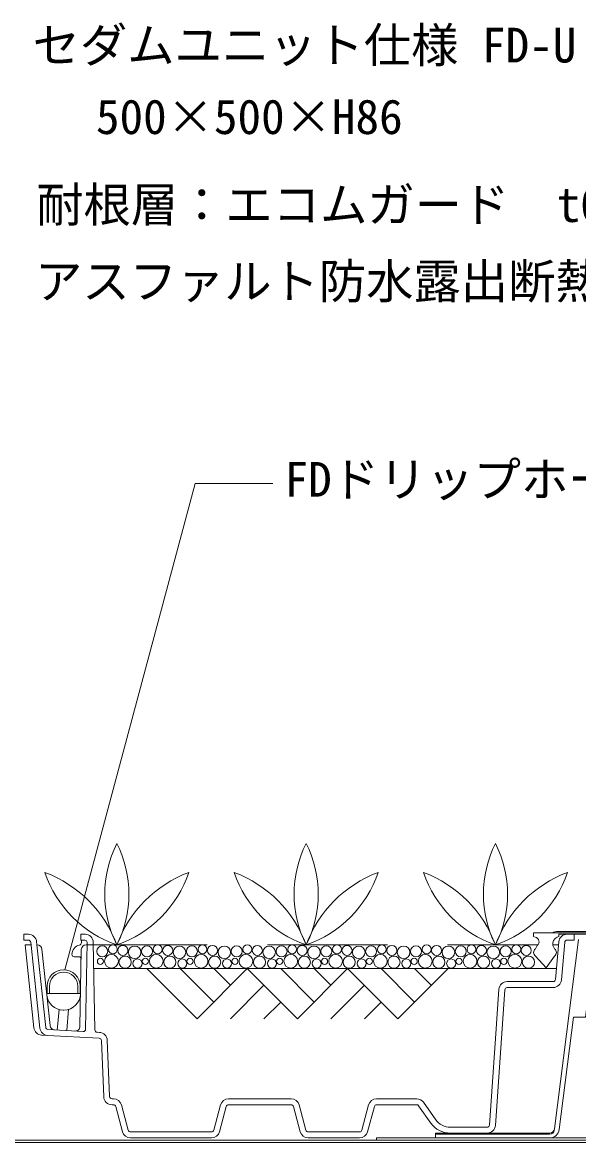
# Model space of a CAD drawing. Units: millimetres, scale not verified. Extents: x -1485 to 1485, y -1050 to 1050.
# Drawn here: x 239.1 to 474.2, y -233.9 to 239.3 of the extents above; entities that cross this region are included whole.
import ezdxf
from ezdxf.enums import TextEntityAlignment as Align

# ---------------------------------------------------------------- set-up
doc = ezdxf.new("R2010")
doc.units = ezdxf.units.MM
doc.header["$LTSCALE"] = 4
doc.linetypes.add('USER1', pattern=[19.05, 12.7, -6.35])
for name, color, linetype, lineweight in [('0-3_KUTAI', 3, 'Continuous', 18), ('0-4_BOUSUI', 1, 'Continuous', 18), ('0-7_KANAMONO', 4, 'Continuous', 18), ('0-9_MOJI', 7, 'Continuous', 18), ('0-A_ecom', 7, 'Continuous', 18), ('0-B_GREEN', 3, 'Continuous', 18)]:
    doc.layers.add(name, color=color, linetype=linetype, lineweight=lineweight)
doc.styles.add('ＭＳ ゴシック', font='')
doc.styles.get('ＭＳ ゴシック').set_extended_font_data('MS Gothic')

msp = doc.modelspace()

# ---------------------------------------------------------------- linework, layer by layer
at = {"layer": '0-3_KUTAI'}
msp.add_line((659.413, -233.857), (-739.937, -233.857), dxfattribs=at)
at = {"layer": '0-4_BOUSUI'}
msp.add_line((659.413, -233.857), (-739.937, -233.857), dxfattribs=at)
msp.add_lwpolyline([(388.737, -231.857), (588.737, -231.857), (588.737, -232.857), (388.737, -232.857)], close=True, dxfattribs=at)
at = {"layer": '0-7_KANAMONO'}
for p, q in [((512.071, -144.657), (465.402, -144.657)), ((456.687, -150.611), (455.898, -152.003)), ((464.007, -152.003), (463.217, -150.611)), ((262.497, -170.855), (262.497, -167.855)), ((263.497, -170.855), (263.497, -167.855))]:
    msp.add_line(p, q, dxfattribs=at)
for points in [[(521.635, -147.099), (522.343, -146.757), (522.343, -145.257), (455.13, -145.257), (455.13, -146.757), (455.838, -147.099)], [(465.067, -147.099), (465.775, -146.757), (465.775, -145.857), (511.699, -145.857)], [(455.976, -155.171), (460.452, -160.057), (463.928, -155.171)], [(249.494, -167.855), (249.494, -170.855), (263.497, -170.855)], [(250.494, -167.855), (250.494, -170.855), (262.497, -170.855)]]:
    msp.add_lwpolyline(points, dxfattribs=at)
for centre, radius, start, end in [((465.402, -150.165), 5.508, 90, 116.99147), ((455.428, -149.057), 2, 309.01589, 78.18299), ((466.469, -150.08), 3.294, 115.18273, 189.26669), ((457.157, -153.557), 2, 129.0159, 233.82139), ((462.748, -153.557), 2, 306.17861, 50.9841), ((256.495, -167.855), 7.002, 0, 180), ((256.495, -167.855), 6.002, 0, 180)]:
    msp.add_arc(centre, radius, start, end, dxfattribs=at)
at = {"layer": '0-9_MOJI'}
for p, q in [((257.06, -160.876), (312.1, 44.537)), ((312.1, 44.537), (344.873, 44.537))]:
    msp.add_line(p, q, dxfattribs=at)
at = {"layer": '0-A_ecom'}
for p, q in [((471.237, -145.857), (472.237, -145.857)), ((246.45, -185.473), (242.61, -149.251)), ((264.016, -149.47), (264.036, -148.357)), ((265.787, -185.946), (266.425, -149.374)), ((265.966, -150.357), (266.408, -150.357)), ((269.047, -149.296), (269.692, -186.274)), ((464.419, -164.943), (465.79, -149.056)), ((468.281, -149.271), (466.91, -165.158)), ((472.237, -148.357), (469.277, -148.357)), ((247.326, -152.146), (250.753, -184.47)), ((262.896, -155.357), (260.992, -155.357)), ((263.4, -184.774), (263.967, -152.322)), ((269.24, -160.357), (464.815, -160.357)), ((291.682, -160.357), (312.895, -181.57)), ((305.824, -160.357), (319.966, -174.499)), ((334.108, -160.357), (312.895, -181.57)), ((319.966, -160.357), (327.037, -167.428)), ((334.108, -160.357), (355.322, -181.57)), ((348.251, -160.357), (362.393, -174.499)), ((376.535, -160.357), (355.322, -181.57)), ((362.393, -160.357), (369.464, -167.428)), ((376.535, -160.357), (397.748, -181.57)), ((390.677, -160.357), (404.819, -174.499)), ((418.961, -160.357), (397.748, -181.57)), ((404.819, -160.357), (411.89, -167.428)), ((341.179, -167.428), (327.037, -181.57)), ((383.606, -167.428), (369.464, -181.57)), ((442.972, -169.287), (438.964, -226.601)), ((443.97, -165.857), (463.423, -165.857)), ((348.25, -174.499), (341.179, -181.57)), ((390.677, -174.499), (383.606, -181.57)), ((254.594, -177.633), (253.829, -186.322)), ((256.349, -177.857), (256.642, -177.857)), ((257.833, -186.544), (258.631, -177.474)), ((249.737, -188.599), (247.208, -188.459)), ((271.502, -189.806), (249.737, -188.599)), ((249.875, -186.103), (264.732, -186.927)), ((270.637, -187.255), (271.641, -187.31)), ((273.461, -214.506), (272.446, -190.762)), ((274.943, -190.655), (275.959, -214.399)), ((276.958, -215.357), (277.545, -215.357)), ((326.204, -215.357), (352.669, -215.357)), ((388.804, -215.357), (405.72, -215.357)), ((408.576, -216.834), (413.788, -224.192)), ((277.545, -217.857), (276.958, -217.857)), ((281.368, -229.263), (278.511, -218.598)), ((280.925, -217.951), (283.783, -228.615)), ((319.966, -228.615), (322.823, -217.951)), ((325.238, -218.598), (322.38, -229.263)), ((352.669, -217.857), (326.204, -217.857)), ((356.493, -229.263), (353.635, -218.598)), ((356.05, -217.951), (358.908, -228.615)), ((382.566, -228.615), (385.423, -217.951)), ((387.838, -218.598), (384.98, -229.263)), ((405.72, -217.857), (388.804, -217.857)), ((411.748, -225.637), (406.536, -218.279)), ((284.749, -229.357), (319, -229.357)), ((359.874, -229.357), (381.6, -229.357)), ((419.908, -227.357), (435.473, -227.357)), ((435.473, -229.857), (419.908, -229.857)), ((319, -231.857), (284.749, -231.857)), ((381.6, -231.857), (359.874, -231.857))]:
    msp.add_line(p, q, dxfattribs=at)
at = {"layer": '0-A_ecom', "color": 3, "linetype": 'USER1'}
for p, q in [((266.408, -150.357), (456.948, -150.357)), ((463.186, -150.357), (465.678, -150.357))]:
    msp.add_line(p, q, dxfattribs=at)
at = {"layer": '0-A_ecom', "color": 150}
for p, q in [((474.158, -148.041), (463.959, -228.109)), ((413.737, -230.357), (461.912, -230.357)), ((463.896, -228.609), (463.959, -228.109))]:
    msp.add_line(p, q, dxfattribs=at)
at = {"layer": '0-A_ecom', "color": 1}
for p, q in [((563.737, -232.857), (-361.263, -232.857)), ((659.413, -232.857), (-311.263, -232.857))]:
    msp.add_line(p, q, dxfattribs=at)
at = {"layer": '0-A_ecom'}
for points in [[(241.616, -148.357), (239.737, -148.357), (239.737, -145.857), (241.616, -145.857)], [(265.425, -148.357), (263.774, -148.357), (263.774, -145.857), (265.547, -145.857)], [(469.277, -145.857), (472.237, -145.857), (472.237, -148.357)], [(243.921, -185.333), (240.214, -150.357), (242.728, -150.357)], [(245.097, -148.988), (245.242, -150.357), (248.936, -185.21)], [(436.47, -226.426), (439.307, -185.857), (440.478, -169.113)], [(463.423, -168.357), (454.989, -168.357), (443.97, -168.357)]]:
    msp.add_lwpolyline(points, dxfattribs=at)
at = {"layer": '0-A_ecom', "color": 150}
for points in [[(465.943, -228.362), (471.994, -180.857), (477.035, -180.857), (480.729, -151.857), (486.983, -151.857)], [(461.975, -229.857), (413.737, -229.857), (413.737, -231.857), (461.975, -231.857)]]:
    msp.add_lwpolyline(points, dxfattribs=at)
at = {"layer": '0-A_ecom'}
for centre, radius in [((272.82, -153.089), 2.322), ((277.325, -152.249), 1.865), ((281.544, -152.688), 2.127), ((286.54, -153.499), 2.658), ((291.763, -153.089), 2.322), ((296.268, -152.249), 1.865), ((300.487, -152.688), 2.127), ((305.482, -153.499), 2.658), ((310.706, -153.089), 2.322), ((315.21, -152.249), 1.865), ((319.429, -152.688), 2.127), ((324.425, -153.499), 2.658), ((329.648, -153.089), 2.322), ((334.153, -152.249), 1.865), ((338.372, -152.688), 2.127), ((343.368, -153.499), 2.658), ((348.591, -153.089), 2.322), ((353.096, -152.249), 1.865), ((357.315, -152.688), 2.127), ((362.311, -153.499), 2.658), ((367.534, -153.089), 2.322), ((372.039, -152.249), 1.865), ((376.258, -152.688), 2.127), ((381.253, -153.499), 2.658), ((386.477, -153.089), 2.322), ((390.981, -152.249), 1.865), ((395.2, -152.688), 2.127), ((400.196, -153.499), 2.658), ((405.419, -153.089), 2.322), ((409.924, -152.249), 1.865), ((414.143, -152.688), 2.127), ((419.139, -153.499), 2.658), ((424.362, -153.089), 2.322), ((428.867, -152.249), 1.865), ((433.086, -152.688), 2.127), ((438.082, -153.499), 2.658), ((443.305, -153.089), 2.322), ((447.81, -152.249), 1.865), ((452.029, -152.688), 2.127), ((272.06, -157.289), 1.311), ((276.724, -157.271), 2.903), ((282.46, -157.631), 2.579), ((291.003, -157.289), 1.311), ((295.666, -157.271), 2.903), ((301.402, -157.631), 2.579), ((309.946, -157.289), 1.311), ((314.609, -157.271), 2.903), ((320.345, -157.631), 2.579), ((328.888, -157.289), 1.311), ((333.552, -157.271), 2.903), ((339.288, -157.631), 2.579), ((347.831, -157.289), 1.311), ((352.495, -157.271), 2.903), ((358.231, -157.631), 2.579), ((366.774, -157.289), 1.311), ((371.437, -157.271), 2.903), ((377.173, -157.631), 2.579), ((385.717, -157.289), 1.311), ((390.38, -157.271), 2.903), ((396.116, -157.631), 2.579), ((404.659, -157.289), 1.311), ((409.323, -157.271), 2.903), ((415.059, -157.631), 2.579), ((423.602, -157.289), 1.311), ((428.266, -157.271), 2.903), ((434.002, -157.631), 2.579), ((442.545, -157.289), 1.311), ((447.208, -157.271), 2.903), ((452.944, -157.631), 2.579), ((287.712, -158.231), 1.925), ((306.655, -158.231), 1.925), ((325.598, -158.231), 1.925), ((344.54, -158.231), 1.925), ((363.483, -158.231), 1.925), ((382.426, -158.231), 1.925), ((401.369, -158.231), 1.925), ((420.311, -158.231), 1.925), ((439.254, -158.231), 1.925)]:
    msp.add_circle(centre, radius, dxfattribs=at)
for centre, radius, start, end in [((241.616, -149.357), 3.5, 6.05049, 90), ((265.547, -149.357), 3.5, 0.99999, 90), ((469.277, -149.357), 3.5, 90, 175.06815), ((241.616, -149.357), 1, 6.05077, 90), ((245.337, -152.357), 2, 6.05077, 90), ((263.992, -154.357), 4, 101.2808, 180), ((263.016, -149.453), 1, 281.13827, 358.99986), ((265.966, -152.357), 2, 90, 178.99999), ((265.425, -149.357), 1, 359.00001, 90), ((469.277, -149.357), 1, 90, 175.06819), ((260.992, -154.357), 1, 180, 270), ((262.896, -156.357), 1, 359, 90), ((463.423, -164.857), 1, 270, 355.06815), ((463.423, -164.857), 3.5, 270, 355.06819), ((443.97, -169.357), 3.5, 90, 175.99999), ((443.97, -169.357), 1, 90, 176), ((256.349, -170.857), 7, 186.05076, 270), ((256.642, -170.857), 7, 270, 359), ((252.742, -184.259), 2, 186.05077, 266.82483), ((247.402, -184.964), 3.5, 186.05076, 266.82481), ((249.931, -185.104), 3.5, 186.05077, 266.82481), ((249.931, -185.104), 1, 186.05077, 266.82483), ((261.4, -184.739), 2, 266.82483, 358.99999), ((264.787, -185.929), 1, 266.82483, 359.00001), ((270.692, -186.256), 1, 180.99999, 266.82497), ((271.447, -190.805), 3.5, 2.44878, 86.82497), ((271.447, -190.805), 1, 2.44878, 86.82481), ((276.958, -214.357), 3.5, 182.44878, 270), ((276.958, -214.357), 1, 182.44878, 270), ((277.545, -218.857), 3.5, 15.00004, 90), ((326.204, -218.857), 3.5, 90, 164.99996), ((352.669, -218.857), 3.5, 15.00004, 90), ((388.804, -218.857), 3.5, 90, 164.99996), ((405.72, -218.857), 3.5, 35.31126, 90), ((277.545, -218.857), 1, 14.99997, 90), ((326.204, -218.857), 1, 90, 165.00003), ((352.669, -218.857), 1, 14.99997, 90), ((388.804, -218.857), 1, 90, 165.00003), ((405.72, -218.857), 1, 35.31121, 90), ((419.908, -219.857), 10, 215.31121, 270), ((419.908, -219.857), 7.5, 215.31126, 270), ((435.473, -226.357), 1, 270, 356.00001), ((435.473, -226.357), 3.5, 270, 356), ((284.749, -228.357), 3.5, 194.99997, 270), ((284.749, -228.357), 1, 195.00004, 270), ((319, -228.357), 1, 270, 344.99996), ((319, -228.357), 3.5, 270, 345.00003), ((359.874, -228.357), 3.5, 194.99997, 270), ((359.874, -228.357), 1, 195.00004, 270), ((381.6, -228.357), 1, 270, 344.99996), ((381.6, -228.357), 3.5, 270, 345.00003)]:
    msp.add_arc(centre, radius, start, end, dxfattribs=at)
at = {"layer": '0-A_ecom', "color": 150}
for centre, radius in [((461.912, -228.357), 2), ((461.975, -227.857), 2), ((461.975, -227.857), 4)]:
    msp.add_arc(centre, radius, 270, 352.7407, dxfattribs=at)
at = {"layer": '0-B_GREEN'}
for centre, radius, start, end in [((321.226, -128.964), 47.326, 153.12829, 206.87401), ((236.796, -128.964), 47.326, 333.12599, 26.87171), ((401.226, -128.964), 47.326, 153.12829, 206.87401), ((316.796, -128.964), 47.326, 333.12599, 26.87171), ((481.226, -128.964), 47.326, 153.12829, 206.87401), ((396.796, -128.964), 47.326, 333.12599, 26.87171), ((230.316, -168.332), 51.907, 20.26163, 69.3585), ((294.759, -104.316), 48.659, 198.50209, 251.11695), ((327.706, -168.332), 51.907, 110.6415, 159.73837), ((263.263, -104.316), 48.659, 288.88305, 341.49791), ((310.316, -168.332), 51.907, 20.26163, 69.3585), ((374.759, -104.316), 48.659, 198.50209, 251.11695), ((407.706, -168.332), 51.907, 110.6415, 159.73837), ((343.263, -104.316), 48.659, 288.88305, 341.49791), ((390.316, -168.332), 51.907, 20.26163, 69.3585), ((454.759, -104.316), 48.659, 198.50209, 251.11695), ((487.706, -168.332), 51.907, 110.6415, 159.73837), ((423.263, -104.316), 48.659, 288.88305, 341.49791)]:
    msp.add_arc(centre, radius, start, end, dxfattribs=at)

# ---------------------------------------------------------------- texts
at = {"layer": '0-9_MOJI', "style": 'ＭＳ ゴシック'}
for s, p in [('セダムユニット仕様 FD-U・S', (243.377, 217.942)), ('500×500×H86', (270.148, 187.703)), ('耐根層：エコムガード\u3000t0.6', (244.907, 150.567)), ('アスファルト防水露出断熱仕様', (244.406, 118.212)), ('FDドリップホース 径16', (349.873, 34.537))]:
    msp.add_text(s, height=14.66, dxfattribs=at).set_placement(p, align=Align.BOTTOM_LEFT)

doc.saveas('drawing.dxf')
